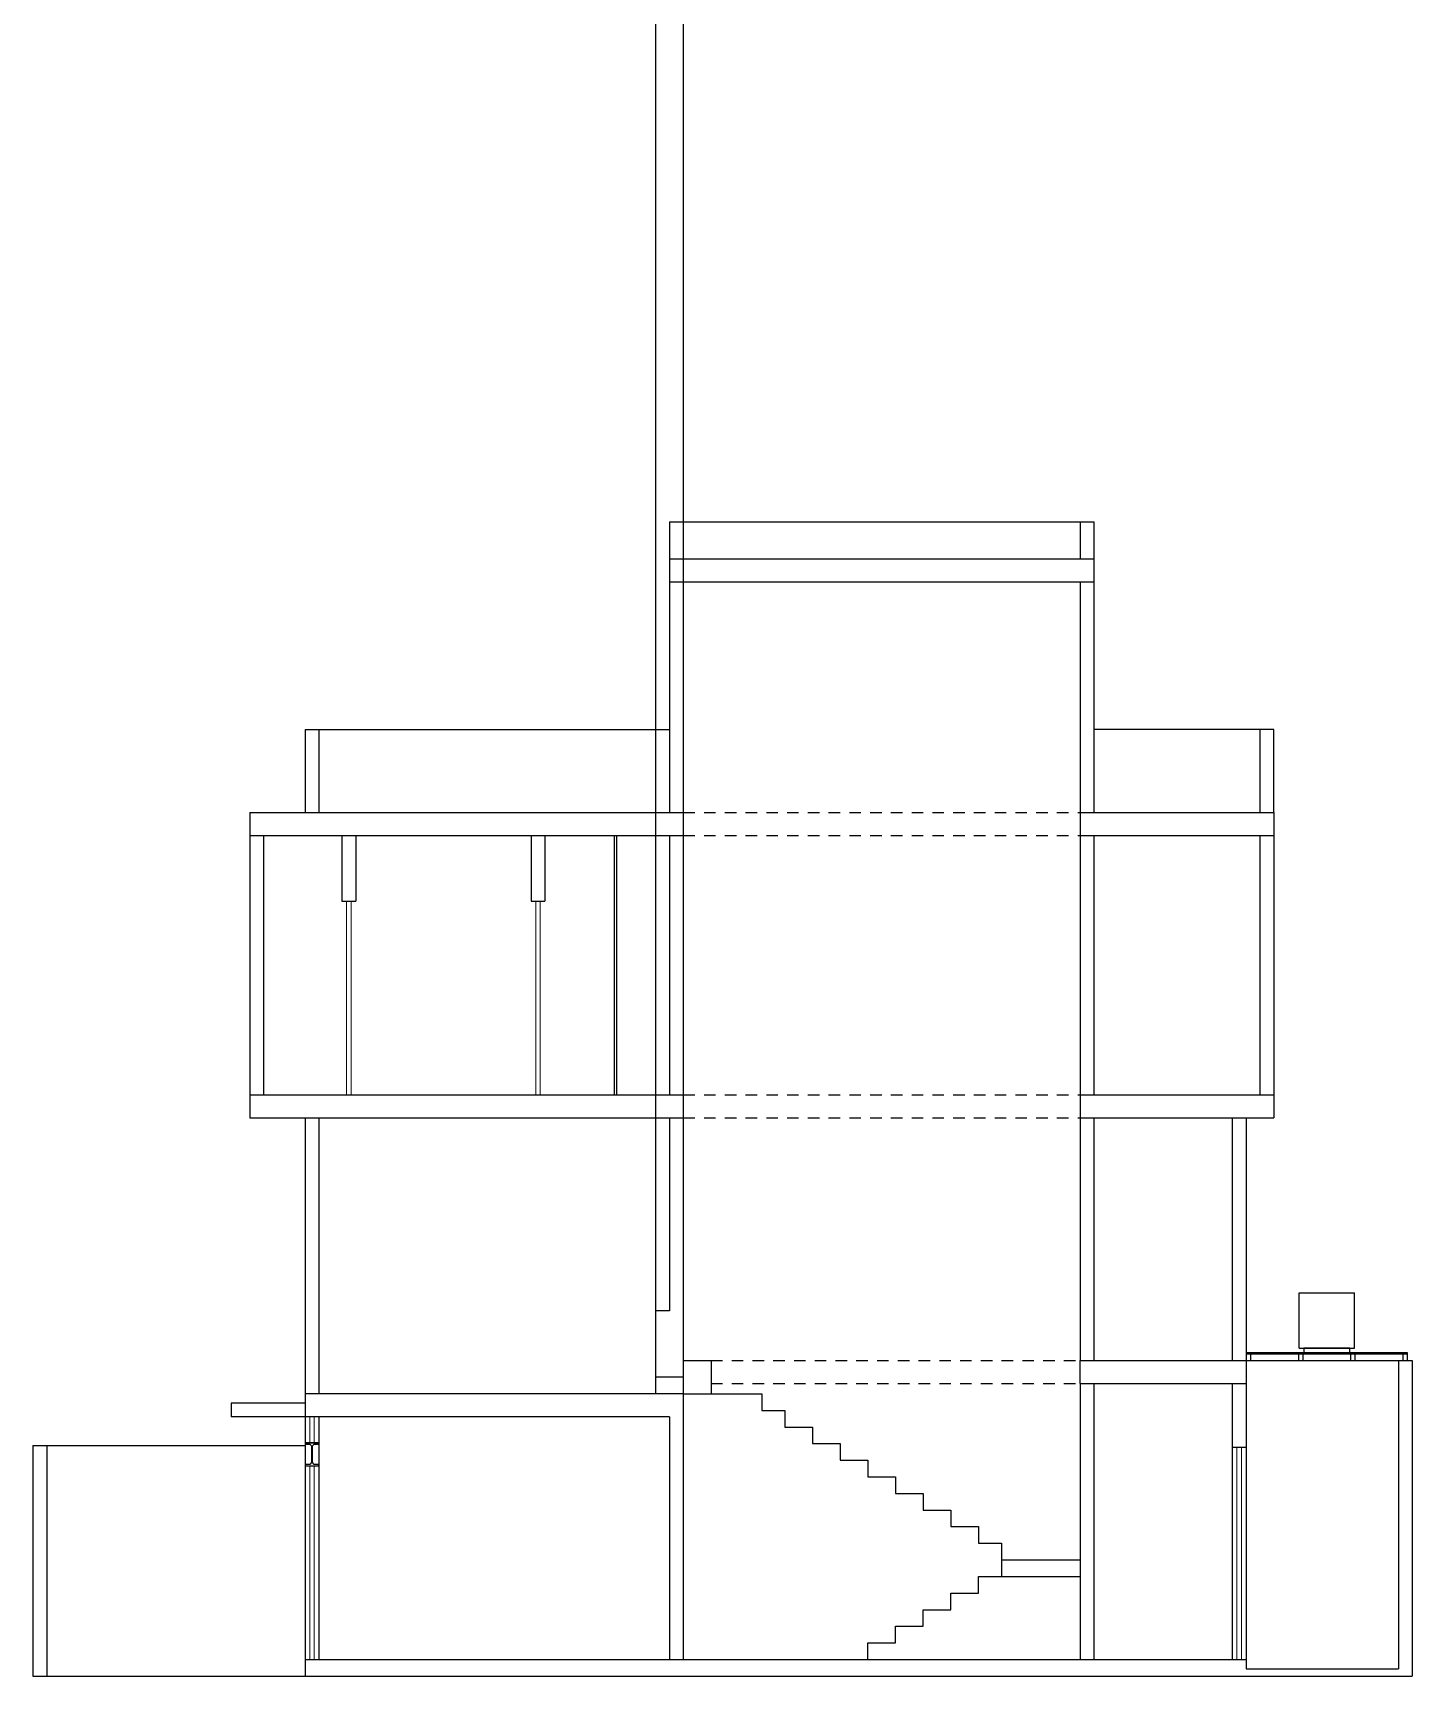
# Model space of a CAD drawing. Header units: metres. Extents: x -58 to 722, y -1100 to 345.
# Drawn here: x 73.15 to 88.1, y -43.92 to -26.1 of the extents above; entities that cross this region are included whole.
import ezdxf

# ---------------------------------------------------------------- set-up
doc = ezdxf.new("R2010")
doc.units = ezdxf.units.M
doc.header["$MEASUREMENT"] = 0
doc.linetypes.add('HIDDEN2', pattern=[0.1875, 0.125, -0.0625])
for name, color, linetype in [('FSR_ARQ_007PROYECCIONES', 200, 'HIDDEN2'), ('FSR_ARQ_008MOBILIARIO', 115, 'Continuous'), ('FSR_ARQ_010MUROBAJO', 33, 'Continuous'), ('FSR_ARQ_29PERFILES ACERO', 143, 'Continuous')]:
    doc.layers.add(name, color=color, linetype=linetype)
doc.layers.add('FSR_ARQ_013VENTANAS', color=4, linetype='Continuous', lineweight=5)

msp = doc.modelspace()

# ---------------------------------------------------------------- linework, layer by layer
at = {"layer": 'FSR_ARQ_007PROYECCIONES'}
for points in [[(80.201, -34.556), (84.501, -34.556)], [(80.201, -34.806), (84.501, -34.806)], [(80.201, -37.616), (84.501, -37.616)], [(80.201, -37.866), (84.501, -37.866)], [(80.501, -40.496), (84.501, -40.496)], [(80.501, -40.746), (84.501, -40.746)]]:
    msp.add_lwpolyline(points, dxfattribs=at)
at = {"layer": 'FSR_ARQ_008MOBILIARIO', "ltscale": 0.005}
for points in [[(79.451, -34.806), (79.451, -37.616)], [(79.476, -34.806), (79.476, -37.616)]]:
    msp.add_lwpolyline(points, dxfattribs=at)
at = {"layer": 'FSR_ARQ_010MUROBAJO', "ltscale": 0.005}
for p, q in [((79.901, -0.132), (79.901, -40.373)), ((80.201, -0.132), (80.201, -42.617))]:
    msp.add_line(p, q, dxfattribs=at)
for points in [[(80.051, -31.406), (80.051, -31.806)], [(80.051, -31.406), (84.651, -31.406)], [(80.201, -31.406), (80.201, -31.806)], [(84.501, -31.406), (84.501, -31.806)], [(84.651, -31.406), (84.651, -31.806)], [(80.051, -31.806), (84.651, -31.806)], [(80.051, -31.806), (80.051, -32.056)], [(84.651, -31.806), (84.651, -32.056)], [(80.051, -32.056), (84.651, -32.056)], [(80.051, -32.056), (80.051, -34.556)], [(80.201, -32.056), (80.201, -34.556)], [(84.501, -32.056), (84.501, -34.556)], [(84.651, -32.056), (84.651, -34.556)], [(76.101, -33.656), (76.101, -34.556)], [(76.101, -33.656), (76.251, -33.656)], [(76.251, -33.656), (76.251, -34.556)], [(76.251, -33.656), (80.051, -33.656)], [(86.451, -33.656), (84.651, -33.656)], [(86.601, -34.556), (86.601, -33.656), (86.451, -33.656), (86.451, -34.556)], [(75.501, -34.556), (75.501, -34.806)], [(75.501, -34.556), (80.201, -34.556)], [(80.201, -34.556), (80.201, -34.806)], [(84.501, -34.556), (84.501, -34.806)], [(84.501, -34.556), (86.601, -34.556)], [(86.601, -34.556), (86.601, -37.616)], [(75.501, -34.806), (80.201, -34.806)], [(75.501, -34.806), (75.501, -37.866)], [(75.651, -34.806), (75.651, -37.616)], [(76.501, -34.806), (76.501, -35.516)], [(76.651, -34.806), (76.651, -35.516)], [(78.551, -34.806), (78.551, -35.516)], [(78.701, -34.806), (78.701, -35.516)], [(80.051, -34.806), (80.051, -37.616)], [(80.201, -34.806), (80.201, -37.616)], [(84.501, -34.806), (84.501, -37.616)], [(84.501, -34.806), (86.601, -34.806)], [(84.651, -34.806), (84.651, -37.616)], [(86.451, -34.806), (86.451, -37.616)], [(76.501, -35.516), (76.651, -35.516)], [(78.551, -35.516), (78.701, -35.516)], [(75.501, -37.616), (80.201, -37.616)], [(80.201, -37.616), (80.201, -37.866)], [(84.501, -37.616), (84.501, -37.866)], [(84.501, -37.616), (86.601, -37.616)], [(86.601, -37.616), (86.601, -37.866)], [(75.501, -37.866), (80.201, -37.866)], [(76.101, -37.866), (76.101, -40.856)], [(76.251, -37.866), (76.251, -40.856)], [(79.901, -37.866), (79.901, -40.856)], [(80.051, -37.866), (80.051, -39.956)], [(80.201, -37.866), (80.201, -40.496)], [(84.501, -37.866), (84.501, -40.496)], [(84.501, -37.866), (86.601, -37.866)], [(84.651, -37.866), (84.651, -40.496)], [(86.151, -37.866), (86.151, -40.496)], [(86.301, -37.866), (86.301, -40.746)], [(80.051, -39.956), (79.901, -39.956)], [(80.201, -40.496), (80.201, -40.676), (79.901, -40.676), (79.901, -40.856)], [(80.201, -40.496), (80.501, -40.496)], [(80.501, -40.496), (80.501, -40.856)], [(84.501, -40.746), (84.501, -40.496)], [(84.501, -40.496), (86.301, -40.496)], [(87.951, -40.496), (87.951, -43.836)], [(87.951, -40.496), (88.101, -40.496)], [(88.101, -40.496), (88.101, -43.916)], [(84.501, -40.746), (84.501, -43.736)], [(84.501, -40.746), (86.301, -40.746)], [(84.651, -40.746), (84.651, -43.736)], [(86.151, -40.746), (86.151, -43.736)], [(86.301, -40.746), (86.301, -43.836)], [(75.301, -40.956), (75.301, -41.106)], [(76.101, -40.956), (75.301, -40.956)], [(80.201, -40.856), (76.101, -40.856)], [(76.101, -40.856), (76.101, -41.106)], [(80.201, -40.856), (80.201, -43.736)], [(80.201, -40.856), (81.052, -40.856), (81.052, -41.036), (81.301, -41.036), (81.301, -41.216), (81.601, -41.216), (81.601, -41.396), (81.901, -41.396), (81.901, -41.576), (82.201, -41.576), (82.201, -41.756), (82.501, -41.756), (82.501, -41.936), (82.801, -41.936), (82.801, -42.116), (83.101, -42.116), (83.101, -42.296), (83.401, -42.296), (83.401, -42.476), (83.65, -42.476), (83.65, -42.656)], [(76.101, -41.106), (75.301, -41.106)], [(76.101, -41.106), (76.101, -43.916)], [(80.051, -41.106), (76.101, -41.106)], [(76.251, -41.106), (76.251, -43.736)], [(80.051, -41.106), (80.051, -43.736)], [(73.151, -41.416), (73.151, -43.916)], [(73.151, -41.416), (76.101, -41.416)], [(73.301, -41.416), (73.301, -43.916)], [(76.101, -41.386), (76.251, -41.386)], [(86.151, -41.436), (86.301, -41.436)], [(76.101, -41.636), (76.251, -41.636)], [(83.65, -42.656), (84.501, -42.656)], [(83.65, -42.656), (83.65, -42.836)], [(83.401, -43.016), (83.401, -42.836)], [(83.401, -42.836), (84.501, -42.836)], [(82.201, -43.736), (82.201, -43.556), (82.501, -43.556), (82.501, -43.376), (82.801, -43.376), (82.801, -43.196), (83.101, -43.196), (83.101, -43.016), (83.401, -43.016)], [(76.101, -43.736), (86.301, -43.736)], [(73.151, -43.916), (88.101, -43.916)], [(86.301, -43.836), (87.951, -43.836)]]:
    msp.add_lwpolyline(points, dxfattribs=at)
at = {"layer": 'FSR_ARQ_013VENTANAS'}
for points in [[(76.551, -37.616), (76.601, -37.616), (76.601, -35.516), (76.551, -35.516)], [(78.601, -37.616), (78.651, -37.616), (78.651, -35.516), (78.601, -35.516)], [(76.151, -41.386), (76.201, -41.386), (76.201, -41.106), (76.151, -41.106)], [(86.201, -43.736), (86.251, -43.736), (86.251, -41.436), (86.201, -41.436)], [(76.151, -43.736), (76.201, -43.736), (76.201, -41.636), (76.151, -41.636)]]:
    msp.add_lwpolyline(points, close=True, dxfattribs=at)
at = {"layer": 'FSR_ARQ_29PERFILES ACERO', "ltscale": 0.01}
for points in [[(86.876, -40.361), (86.876, -39.761)], [(86.876, -39.761), (87.476, -39.761)], [(87.476, -40.361), (87.476, -39.761)], [(86.301, -40.421), (88.051, -40.421), (88.051, -40.411), (86.301, -40.411), (86.301, -40.421)], [(86.301, -40.496), (88.051, -40.496), (88.051, -40.421), (86.301, -40.421), (86.301, -40.496)], [(86.351, -40.496), (86.351, -40.421), (86.301, -40.421), (86.301, -40.496), (86.351, -40.496)], [(86.918, -40.496), (86.918, -40.421), (86.868, -40.421), (86.868, -40.496), (86.918, -40.496)], [(86.876, -40.361), (87.476, -40.361)], [(86.926, -40.411), (87.426, -40.411), (87.426, -40.361), (86.926, -40.361), (86.926, -40.411)], [(87.484, -40.496), (87.484, -40.421), (87.434, -40.421), (87.434, -40.496), (87.484, -40.496)], [(88.051, -40.496), (88.051, -40.421), (88.001, -40.421), (88.001, -40.496), (88.051, -40.496)]]:
    msp.add_lwpolyline(points, dxfattribs=at)
msp.add_lwpolyline([(76.101, -41.386), (76.101, -41.401), (76.152, -41.401), (76.172, -41.421), (76.172, -41.601), (76.152, -41.621), (76.101, -41.621), (76.101, -41.636), (76.251, -41.636), (76.251, -41.621), (76.2, -41.621), (76.18, -41.601), (76.18, -41.421), (76.2, -41.401), (76.251, -41.401), (76.251, -41.386)], close=True, dxfattribs=at)

doc.saveas('drawing.dxf')
